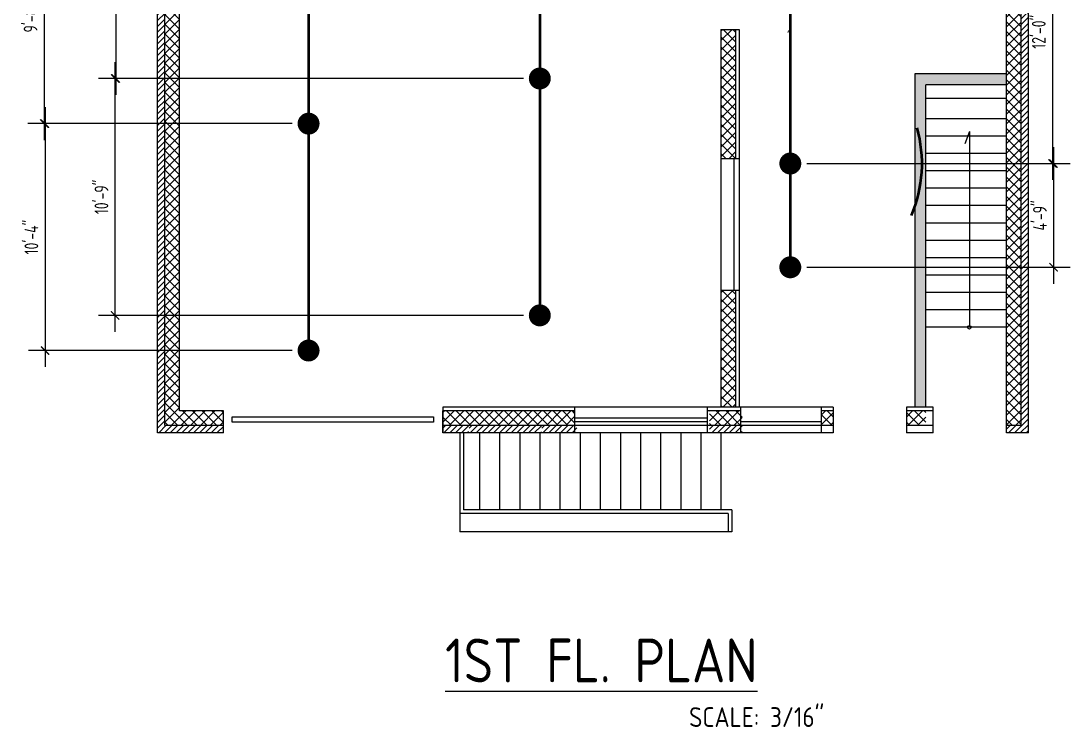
# Model space of a CAD drawing. Header units: inches. Extents: x -7743 to 108965, y 7770 to 27313.
# Drawn here: x 105360 to 105933, y 7779 to 8165 of the extents above; entities that cross this region are included whole.
import ezdxf

# ---------------------------------------------------------------- set-up
doc = ezdxf.new("R2010")
doc.units = ezdxf.units.IN
doc.header["$LTSCALE"] = 192
doc.header["$MEASUREMENT"] = 0
doc.layers.get('0').update_dxf_attribs({"linetype": 'CONTINUOUS'})
doc.layers.get('DEFPOINTS').update_dxf_attribs({"linetype": 'CONTINUOUS'})
for name, color, linetype in [('1DOORS', 1, 'CONTINUOUS'), ('1SAN', 2, 'CONTINUOUS'), ('1wall', 7, 'CONTINUOUS'), ('A-DOOR', 2, 'CONTINUOUS'), ('A-PLAN-TEXT', 3, 'CONTINUOUS'), ('LEADER', 2, 'CONTINUOUS'), ('LIGHT', 2, 'CONTINUOUS'), ('SKY', 6, 'CONTINUOUS')]:
    doc.layers.add(name, color=color, linetype=linetype)
doc.styles.add('AR85', font='architxt', dxfattribs={"width": 0.9, "height": 5})
doc.styles.add('ARCHITEXT', font='architxt.shx')
doc.styles.get("Standard").update_dxf_attribs({"font": 'architxt.shx', "width": 0.85})
doc.dimstyles.new('DIM96', dxfattribs={"dimscale": 96, "dimtxt": 0.078125, "dimasz": 0.046875, "dimexe": 0.09375, "dimexo": 0.09375, "dimgap": 0.03125, "dimtad": 1, "dimdec": 0, "dimzin": 3, "dimdsep": 46, "dimlunit": 4, "dimtxsty": 'Standard', "dimblk1": 'ARCHTICK', "dimblk2": 'ARCHTICK', "dimsah": 1, "dimcen": 0, "dimdle": 0.09375, "dimadec": 0, "dimazin": 0, "dimtfac": 1, "dimtdec": 0, "dimtix": 1, "dimtmove": 2, "dimatfit": 3, "dimfxl": 1, "dimfrac": 2, "dimtolj": 1, "dimtzin": 1, "dimarcsym": 0})

# ---------------------------------------------------------------- blocks, each defined once
blk = doc.blocks.new('_ARCHTICK')
at = {"color": 0, "linetype": 'ByBlock', "const_width": 0.15}
blk.add_lwpolyline([(-0.5, -0.5), (0.5, 0.5)], dxfattribs=at)
blk = doc.blocks.new('*D124')
at = {"layer": 'DEFPOINTS', "color": 0, "linetype": 'Continuous', "lineweight": 200, "transparency": 16777216}
for p in [(105780.35, 8230.95), (105780.35, 8086.95), (105923.63, 8086.95)]:
    blk.add_point(p, dxfattribs=at)
at = {"layer": 'LIGHT', "color": 0, "linetype": 'Continuous', "lineweight": -2, "transparency": 16777216}
for p, q in [((105923.63, 8239.95), (105923.63, 8077.95)), ((105789.35, 8230.95), (105932.63, 8230.95)), ((105789.35, 8086.95), (105932.63, 8086.95))]:
    blk.add_line(p, q, dxfattribs=at)
at = {"layer": 'LIGHT', "color": 0, "linetype": 'Continuous', "lineweight": -2, "transparency": 16777216, "xscale": 4.5, "yscale": 4.5, "zscale": 4.5}
for p, rotation in [((105923.63, 8230.95), 90), ((105923.63, 8086.95), 270)]:
    blk.add_blockref('_ARCHTICK', p, dxfattribs=dict(at, rotation=rotation))
at = {"layer": 'LIGHT', "color": 0, "linetype": 'Continuous', "lineweight": 40, "transparency": 16777216, "insert": (105916.16, 8158.95), "char_height": 7.5, "attachment_point": 5, "rotation": 90}
blk.add_mtext('\\A1;12\'-0"', dxfattribs=at)
blk = doc.blocks.new('*D125')
at = {"layer": 'DEFPOINTS', "color": 0, "linetype": 'Continuous', "lineweight": 200, "transparency": 16777216}
for p in [(105780.35, 8086.95), (105780.35, 8030.23), (105924.23, 8030.23)]:
    blk.add_point(p, dxfattribs=at)
at = {"layer": 'LIGHT', "color": 0, "linetype": 'Continuous', "lineweight": -2, "transparency": 16777216}
for p, q in [((105924.23, 8095.95), (105924.23, 8021.23)), ((105789.35, 8086.95), (105933.23, 8086.95)), ((105789.35, 8030.23), (105933.23, 8030.23))]:
    blk.add_line(p, q, dxfattribs=at)
at = {"layer": 'LIGHT', "color": 0, "linetype": 'Continuous', "lineweight": -2, "transparency": 16777216, "xscale": 4.5, "yscale": 4.5, "zscale": 4.5}
for p, rotation in [((105924.23, 8086.95), 90), ((105924.23, 8030.23), 270)]:
    blk.add_blockref('_ARCHTICK', p, dxfattribs=dict(at, rotation=rotation))
at = {"layer": 'LIGHT', "color": 0, "linetype": 'Continuous', "lineweight": 40, "transparency": 16777216, "insert": (105916.77, 8058.59), "char_height": 7.5, "attachment_point": 5, "rotation": 90}
blk.add_mtext('\\A1;4\'-9"', dxfattribs=at)
blk = doc.blocks.new('*D130')
at = {"layer": 'DEFPOINTS', "color": 0, "linetype": 'Continuous', "lineweight": 200, "transparency": 16777216}
for p in [(105517.04, 8224.94), (105372.57, 8108.74), (105517.04, 8108.74)]:
    blk.add_point(p, dxfattribs=at)
at = {"layer": 'LIGHT', "color": 0, "linetype": 'Continuous', "lineweight": -2, "transparency": 16777216}
for p, q in [((105372.57, 8233.94), (105372.57, 8099.74)), ((105508.04, 8224.94), (105363.57, 8224.94)), ((105508.04, 8108.74), (105363.57, 8108.74))]:
    blk.add_line(p, q, dxfattribs=at)
at = {"layer": 'LIGHT', "color": 0, "linetype": 'Continuous', "lineweight": -2, "transparency": 16777216, "xscale": 4.5, "yscale": 4.5, "zscale": 4.5}
for p, rotation in [((105372.57, 8224.94), 90), ((105372.57, 8108.74), 270)]:
    blk.add_blockref('_ARCHTICK', p, dxfattribs=dict(at, rotation=rotation))
at = {"layer": 'LIGHT', "color": 0, "linetype": 'Continuous', "lineweight": 40, "transparency": 16777216, "insert": (105365.1, 8166.84), "char_height": 7.5, "attachment_point": 5, "rotation": 90}
blk.add_mtext('\\A1;9\'-8"', dxfattribs=at)
blk = doc.blocks.new('*D131')
at = {"layer": 'DEFPOINTS', "color": 0, "linetype": 'Continuous', "lineweight": 200, "transparency": 16777216}
for p in [(105517.04, 8108.74), (105373.01, 7984.75), (105517.04, 7984.75)]:
    blk.add_point(p, dxfattribs=at)
at = {"layer": 'LIGHT', "color": 0, "linetype": 'Continuous', "lineweight": -2, "transparency": 16777216}
for p, q in [((105373.01, 8117.74), (105373.01, 7975.75)), ((105508.04, 8108.74), (105364.01, 8108.74)), ((105508.04, 7984.75), (105364.01, 7984.75))]:
    blk.add_line(p, q, dxfattribs=at)
at = {"layer": 'LIGHT', "color": 0, "linetype": 'Continuous', "lineweight": -2, "transparency": 16777216, "xscale": 4.5, "yscale": 4.5, "zscale": 4.5}
for p, rotation in [((105373.01, 8108.74), 90), ((105373.01, 7984.75), 270)]:
    blk.add_blockref('_ARCHTICK', p, dxfattribs=dict(at, rotation=rotation))
at = {"layer": 'LIGHT', "color": 0, "linetype": 'Continuous', "lineweight": 40, "transparency": 16777216, "insert": (105365.55, 8046.74), "char_height": 7.5, "attachment_point": 5, "rotation": 90}
blk.add_mtext('\\A1;10\'-4"', dxfattribs=at)
blk = doc.blocks.new('*D136')
at = {"layer": 'DEFPOINTS', "color": 0, "linetype": 'Continuous', "lineweight": 200, "transparency": 16777216}
for p in [(105642.53, 8277.41), (105411.63, 8133.41), (105643.43, 8133.41)]:
    blk.add_point(p, dxfattribs=at)
at = {"layer": 'LIGHT', "color": 0, "linetype": 'Continuous', "lineweight": -2, "transparency": 16777216}
for p, q in [((105411.63, 8286.41), (105411.63, 8124.41)), ((105633.53, 8277.41), (105402.63, 8277.41)), ((105634.43, 8133.41), (105402.63, 8133.41))]:
    blk.add_line(p, q, dxfattribs=at)
at = {"layer": 'LIGHT', "color": 0, "linetype": 'Continuous', "lineweight": -2, "transparency": 16777216, "xscale": 4.5, "yscale": 4.5, "zscale": 4.5}
for p, rotation in [((105411.63, 8277.41), 90), ((105411.63, 8133.41), 270)]:
    blk.add_blockref('_ARCHTICK', p, dxfattribs=dict(at, rotation=rotation))
at = {"layer": 'LIGHT', "color": 0, "linetype": 'Continuous', "lineweight": 40, "transparency": 16777216, "insert": (105404.17, 8205.41), "char_height": 7.5, "attachment_point": 5, "rotation": 90}
blk.add_mtext('\\A1;12\'-0"', dxfattribs=at)
blk = doc.blocks.new('*D137')
at = {"layer": 'DEFPOINTS', "color": 0, "linetype": 'Continuous', "lineweight": 200, "transparency": 16777216}
for p in [(105411.31, 8133.41), (105643.43, 8133.41), (105643.43, 8003.96)]:
    blk.add_point(p, dxfattribs=at)
at = {"layer": 'LIGHT', "color": 0, "linetype": 'Continuous', "lineweight": -2, "transparency": 16777216}
for p, q in [((105411.31, 7994.96), (105411.31, 8142.41)), ((105634.43, 8133.41), (105402.31, 8133.41)), ((105634.43, 8003.96), (105402.31, 8003.96))]:
    blk.add_line(p, q, dxfattribs=at)
at = {"layer": 'LIGHT', "color": 0, "linetype": 'Continuous', "lineweight": -2, "transparency": 16777216, "xscale": 4.5, "yscale": 4.5, "zscale": 4.5}
for p, rotation in [((105411.31, 8133.41), 90), ((105411.31, 8003.96), 270)]:
    blk.add_blockref('_ARCHTICK', p, dxfattribs=dict(at, rotation=rotation))
at = {"layer": 'LIGHT', "color": 0, "linetype": 'Continuous', "lineweight": 40, "transparency": 16777216, "insert": (105403.85, 8068.69), "char_height": 7.5, "attachment_point": 5, "rotation": 90}
blk.add_mtext('\\A1;10\'-9"', dxfattribs=at)

msp = doc.modelspace()

# ---------------------------------------------------------------- hatches: boundary and pattern name
at = {"layer": '1DOORS'}
h = msp.add_hatch(dxfattribs=at)
h.set_pattern_fill('ANSI37', color=256, scale=30, angle=270, style=0)
h.set_pattern_definition([(315, (251814.8994, -20124.802), (2.65165043, 2.65165043), []), (45, (251814.8994, -20124.802), (-2.65165043, 2.65165043), [])])
h.paths.add_polyline_path([(105470.46, 7943.75), (105470.46, 7951.75), (105446.46, 7951.75), (105446.46, 8269.85), (105438.46, 8270.04), (105438.46, 7943.75)])
h.paths.add_polyline_path([(105898.46, 7951.75), (105898.46, 7943.75), (105906.46, 7943.75), (105906.46, 8258.71), (105898.46, 8258.91), (105898.46, 7951.75)])
h.paths.add_polyline_path([(105754, 7943.75), (105754, 7951.75), (105736.16, 7951.75), (105736.16, 7943.75)])
h = msp.add_hatch(dxfattribs=at)
h.set_pattern_fill('ANSI37', color=256, scale=30, angle=270, style=0)
h.set_pattern_definition([(315, (251278.85, -23061.445), (2.65165043, 2.65165043), []), (45, (251278.85, -23061.445), (-2.65165043, 2.65165043), [])])
h.paths.add_polyline_path([(105662.47, 7943.75), (105662.47, 7951.75), (105590.46, 7951.75), (105590.46, 7943.75)])
h = msp.add_hatch(dxfattribs=at)
h.set_pattern_fill('ANSI37', color=256, scale=30, angle=270, style=0)
h.set_pattern_definition([(315, (251274.85, -23061.445), (2.65165043, 2.65165043), []), (45, (251274.85, -23061.445), (-2.65165043, 2.65165043), [])])
h.paths.add_polyline_path([(105843.84, 7943.75), (105854.46, 7943.75), (105854.46, 7949.75), (105854.46, 7951.75), (105843.84, 7951.75)])
h.paths.add_polyline_path([(105797.15, 7943.75), (105803.84, 7943.75), (105803.84, 7949.75), (105803.84, 7951.75), (105797.15, 7951.75)])
at = {"layer": '1SAN'}
h = msp.add_hatch(dxfattribs=at)
h.set_pattern_fill('ANSI31', color=1, scale=18, angle=180, style=0)
h.set_pattern_definition([(225, (251278.8502, -23061.4449), (1.590990258, -1.590990258), [])])
h.paths.add_polyline_path([(105644.46, 7939.75), (105663.73, 7939.75), (105663.73, 7943.75), (105644.46, 7943.75), (105644.46, 7943.75)])
h.paths.add_polyline_path([(105590.46, 7939.75), (105604.46, 7939.75), (105604.46, 7943.75), (105590.46, 7943.75)])
h.paths.add_polyline_path([(105898.46, 7943.75), (105898.46, 7939.75), (105910.46, 7939.75), (105910.46, 8679.25), (105906.46, 8679.25), (105906.46, 7943.75)])
h.paths.add_polyline_path([(105754, 7939.75), (105754, 7943.75), (105736.16, 7943.75), (105736.16, 7939.75)])
h.paths.add_polyline_path([(105446.46, 8679.25), (105446.46, 8683.25), (105434.46, 8683.25), (105434.46, 7939.75), (105470.46, 7939.75), (105470.46, 7943.75), (105438.46, 7943.75), (105438.46, 8679.25)])
at = {"layer": 'A-DOOR'}
h = msp.add_hatch(dxfattribs=at)
h.set_pattern_fill('ANSI31', color=256, scale=18, angle=180, style=0)
h.set_pattern_definition([(225, (-44228.643, 40102.2305), (1.590990258, -1.590990258), [])])
h.paths.add_polyline_path([(105644.27, 7943.75), (105604.9, 7943.75), (105604.9, 7939.75), (105644.27, 7939.75)])
at = {"layer": 'A-PLAN-TEXT'}
h = msp.add_hatch(dxfattribs=at)
h.set_pattern_fill('DOTS', color=2, scale=25.344, angle=180, style=0)
h.set_pattern_definition([(180, (-44228.643, 40102.2305), (-0.792, -1.584), [0, -1.584])])
h.paths.add_polyline_path([(105898.46, 8136.01), (105848.46, 8136.01), (105848.46, 7953.75), (105854.46, 7953.75), (105854.46, 8130.01), (105898.46, 8130.01)])
at = {"layer": 'LIGHT', "linetype": 'Continuous', "ltscale": 48}
h = msp.add_hatch(dxfattribs=at)
h.set_pattern_fill('ANSI37', color=1, scale=30, angle=270, style=0)
h.set_pattern_definition([(315, (-44228.643, 40102.2305), (2.65165043, 2.65165043), []), (45, (-44228.643, 40102.2305), (-2.65165043, 2.65165043), [])])
h.paths.add_polyline_path([(105750.46, 8160.26), (105746.46, 8160.26), (105742.46, 8160.26), (105742.46, 8089.55), (105750.46, 8089.55)])
h.paths.add_polyline_path([(105750.46, 8017.55), (105742.46, 8017.55), (105742.46, 7953.75), (105750.46, 7953.75)])

# ---------------------------------------------------------------- linework, layer by layer
at = {"layer": '1DOORS'}
for p, q in [((105734.9, 7953.75), (105662.47, 7953.75)), ((105734.9, 7947.75), (105662.47, 7947.75)), ((105734.9, 7945.75), (105662.47, 7945.75)), ((105734.9, 7943.75), (105662.47, 7943.75)), ((105610.46, 7939.75), (105610.46, 7897.75)), ((105621.46, 7939.75), (105621.46, 7897.75)), ((105632.46, 7939.75), (105632.46, 7897.75)), ((105643.46, 7939.75), (105643.46, 7897.75)), ((105654.46, 7939.75), (105654.46, 7897.75)), ((105734.9, 7939.75), (105662.47, 7939.75)), ((105665.46, 7939.75), (105665.46, 7897.75)), ((105676.46, 7939.75), (105676.46, 7897.75)), ((105687.46, 7939.75), (105687.46, 7897.75)), ((105698.46, 7939.75), (105698.46, 7897.75)), ((105709.46, 7939.75), (105709.46, 7897.75)), ((105720.46, 7939.75), (105720.46, 7897.75)), ((105731.46, 7939.75), (105731.46, 7897.75)), ((105742.46, 7939.75), (105742.46, 7897.75)), ((105746.47, 7895.75), (105599.74, 7895.75)), ((105746.47, 7895.75), (105746.47, 7885.75))]:
    msp.add_line(p, q, dxfattribs=at)
msp.add_lwpolyline([(105585.29, 7945.53), (105475.32, 7945.53), (105475.32, 7948.55), (105585.29, 7948.55)], close=True, dxfattribs=at)
at = {"layer": '1SAN', "color": 1}
for p, q in [((105438.46, 7943.75), (105438.46, 8721.75)), ((105750.46, 8160.26), (105750.46, 8089.55)), ((105742.46, 8089.55), (105742.46, 8017.55)), ((105749.46, 8089.55), (105749.46, 8017.55)), ((105752.46, 8089.55), (105752.46, 8017.55)), ((105750.46, 8017.55), (105750.46, 7953.75))]:
    msp.add_line(p, q, dxfattribs=at)
at = {"layer": '1wall'}
for p, q in [((105434.46, 7939.75), (105434.46, 8725.75)), ((105910.46, 7939.75), (105910.46, 8725.75)), ((105446.46, 7951.75), (105446.46, 8713.75)), ((105898.46, 7939.75), (105898.46, 8455.25)), ((105742.46, 8160.26), (105742.46, 8089.55)), ((105742.46, 8160.26), (105752.46, 8160.26)), ((105752.46, 8160.26), (105752.46, 8089.55)), ((105848.46, 8136.01), (105848.46, 7953.75)), ((105898.46, 8136.01), (105848.46, 8136.01)), ((105854.46, 7953.75), (105854.46, 8130.01)), ((105898.46, 8130.01), (105854.46, 8130.01)), ((105752.46, 8089.55), (105742.46, 8089.55)), ((105742.46, 8017.55), (105742.46, 7953.75)), ((105752.46, 8017.55), (105742.46, 8017.55)), ((105752.46, 8017.55), (105752.46, 7953.75)), ((105662.47, 7953.75), (105590.46, 7953.75)), ((105590.46, 7953.75), (105590.46, 7939.75)), ((105662.47, 7953.75), (105662.47, 7939.75)), ((105753.31, 7953.75), (105734.9, 7953.75)), ((105734.9, 7953.75), (105734.9, 7939.75)), ((105753.31, 7939.75), (105753.31, 7953.75)), ((105803.84, 7953.75), (105797.15, 7953.75)), ((105797.15, 7953.75), (105797.15, 7939.75)), ((105803.84, 7953.75), (105803.84, 7939.75)), ((105858.46, 7953.75), (105843.84, 7953.75)), ((105843.84, 7953.75), (105843.84, 7939.75)), ((105470.46, 7951.75), (105446.46, 7951.75)), ((105470.46, 7939.75), (105470.46, 7951.75)), ((105590.46, 7939.75), (105590.46, 7951.75)), ((105470.46, 7939.75), (105434.46, 7939.75)), ((105662.47, 7939.75), (105590.46, 7939.75)), ((105753.31, 7939.75), (105734.9, 7939.75)), ((105803.84, 7939.75), (105797.15, 7939.75)), ((105858.46, 7939.75), (105843.84, 7939.75)), ((105910.46, 7939.75), (105898.46, 7939.75))]:
    msp.add_line(p, q, dxfattribs=at)
at = {"layer": 'A-DOOR'}
for p, q in [((105906.46, 7943.75), (105906.46, 8721.75)), ((105898.46, 7951.75), (105898.46, 8713.75)), ((105797.15, 7953.75), (105753.31, 7953.75)), ((105470.46, 7951.75), (105446.46, 7951.75)), ((105662.47, 7951.75), (105590.46, 7951.75)), ((105753.31, 7951.75), (105734.9, 7951.75)), ((105803.84, 7951.75), (105797.15, 7951.75)), ((105858.46, 7951.75), (105843.84, 7951.75)), ((105898.46, 7951.75), (105898.46, 7951.75)), ((105470.46, 7943.75), (105438.46, 7943.75)), ((105662.47, 7943.75), (105590.46, 7943.75)), ((105753.31, 7943.75), (105734.9, 7943.75)), ((105797.15, 7945.75), (105753.31, 7945.75)), ((105797.15, 7943.75), (105753.31, 7943.75)), ((105803.84, 7943.75), (105797.15, 7943.75)), ((105858.46, 7943.75), (105843.84, 7943.75)), ((105906.46, 7943.75), (105898.46, 7943.75)), ((105797.15, 7939.75), (105753.31, 7939.75))]:
    msp.add_line(p, q, dxfattribs=at)
at = {"layer": 'LEADER'}
for q in [(105875.79, 8097.76), (105878.24, 7997.43)]:
    msp.add_line((105878.24, 8104.51), q, dxfattribs=at)
msp.add_circle((105878.21, 7997.43), 1, dxfattribs=at)
at = {"layer": 'LIGHT', "color": 98, "linetype": 'Continuous', "lineweight": 50}
for p, q in [((105517.04, 8679.88), (105517.04, 7981.75)), ((105643.43, 8679.88), (105643.43, 8003.96)), ((105780.35, 8679.88), (105780.35, 8027.23))]:
    msp.add_line(p, q, dxfattribs=at)
at = {"layer": 'LIGHT', "linetype": 'Continuous', "ltscale": 48}
for p, q in [((105898.46, 8122.43), (105854.46, 8122.43)), ((105898.46, 8111.43), (105854.46, 8111.43)), ((105898.46, 8101.93), (105854.46, 8101.93)), ((105898.46, 8092.43), (105854.46, 8092.43)), ((105898.46, 8082.93), (105854.46, 8082.93)), ((105898.46, 8073.43), (105854.46, 8073.43)), ((105898.46, 8063.93), (105854.46, 8063.93)), ((105898.46, 8054.43), (105854.46, 8054.43)), ((105898.46, 8044.93), (105854.46, 8044.93)), ((105898.46, 8035.43), (105854.46, 8035.43)), ((105898.46, 8025.93), (105854.46, 8025.93)), ((105898.46, 8016.43), (105854.46, 8016.43)), ((105898.46, 8006.93), (105854.46, 8006.93)), ((105898.46, 7997.43), (105854.46, 7997.43)), ((105858.46, 7939.75), (105858.46, 7953.75)), ((105599.74, 7939.75), (105599.74, 7885.75)), ((105601.74, 7939.75), (105601.74, 7897.75)), ((105748.47, 7897.75), (105601.74, 7897.75)), ((105748.47, 7897.75), (105748.47, 7885.75)), ((105748.47, 7885.75), (105599.74, 7885.75))]:
    msp.add_line(p, q, dxfattribs=at)
at = {"layer": 'LIGHT', "color": 6, "linetype": 'Continuous', "lineweight": 35, "const_width": 6}
for points in [[(105640.43, 8133.41, 1), (105646.43, 8133.41, 1)], [(105514.04, 8108.74, 1), (105520.04, 8108.74, 1)], [(105777.35, 8086.95, 1), (105783.35, 8086.95, 1)], [(105777.35, 8030.23, 1), (105783.35, 8030.23, 1)], [(105640.43, 8003.96, 1), (105646.43, 8003.96, 1)], [(105514.04, 7984.75, 1), (105520.04, 7984.75, 1)]]:
    msp.add_lwpolyline(points, format="xyb", close=True, dxfattribs=at)
at = {"layer": 'LIGHT', "color": 159, "linetype": 'Continuous', "lineweight": 200, "true_color": 0x22346e}
for centre, start, end in [((105848.88, 8178.42), 195.68311, 195.69031), ((105780.35, 8086.95), 90.6217, 90.62889)]:
    msp.add_arc(centre, 72, start, end, dxfattribs=at)
at = {"layer": 'LIGHT', "color": 159, "linetype": 'Continuous', "lineweight": 50, "true_color": 0x22346e}
msp.add_arc((105780.35, 8086.95), 72, 336.80104, 15.69031, dxfattribs=at)

# ---------------------------------------------------------------- texts
at = {"layer": '1SAN', "style": 'ARCHITEXT'}
msp.add_text('SCALE: 3/16"', height=10.8, dxfattribs=at).set_placement((105725.03, 7779.03))
at = {"layer": 'SKY', "color": 3, "style": 'AR85'}
msp.add_text('%%U1ST FL. PLAN', height=23.8978, dxfattribs=at).set_placement((105591.67, 7803.43))

# ---------------------------------------------------------------- dimensions: what is measured, and where the dimension line sits
at = {"layer": 'LIGHT', "color": 27, "linetype": 'Continuous', "lineweight": 40}
for base, p1, p2, picture, middle in [((105411.63, 8133.41), (105642.53, 8277.41), (105643.43, 8133.41), '*D136', (105404.17, 8205.41)), ((105923.63, 8086.95), (105780.35, 8230.95), (105780.35, 8086.95), '*D124', (105916.16, 8158.95)), ((105372.57, 8108.74), (105517.04, 8224.94), (105517.04, 8108.74), '*D130', (105365.1, 8166.84)), ((105411.31, 8133.41), (105643.43, 8003.96), (105643.43, 8133.41), '*D137', (105403.85, 8068.69)), ((105373.01, 7984.75), (105517.04, 8108.74), (105517.04, 7984.75), '*D131', (105365.55, 8046.74)), ((105924.23, 8030.23), (105780.35, 8086.95), (105780.35, 8030.23), '*D125', (105916.77, 8058.59))]:
    dim = msp.add_linear_dim(base=base, p1=p1, p2=p2, angle=90, dimstyle='DIM96', dxfattribs=at)
    dim.commit()
    dim.dimension.update_dxf_attribs({"geometry": picture, "text_midpoint": middle})

doc.saveas('drawing.dxf')
